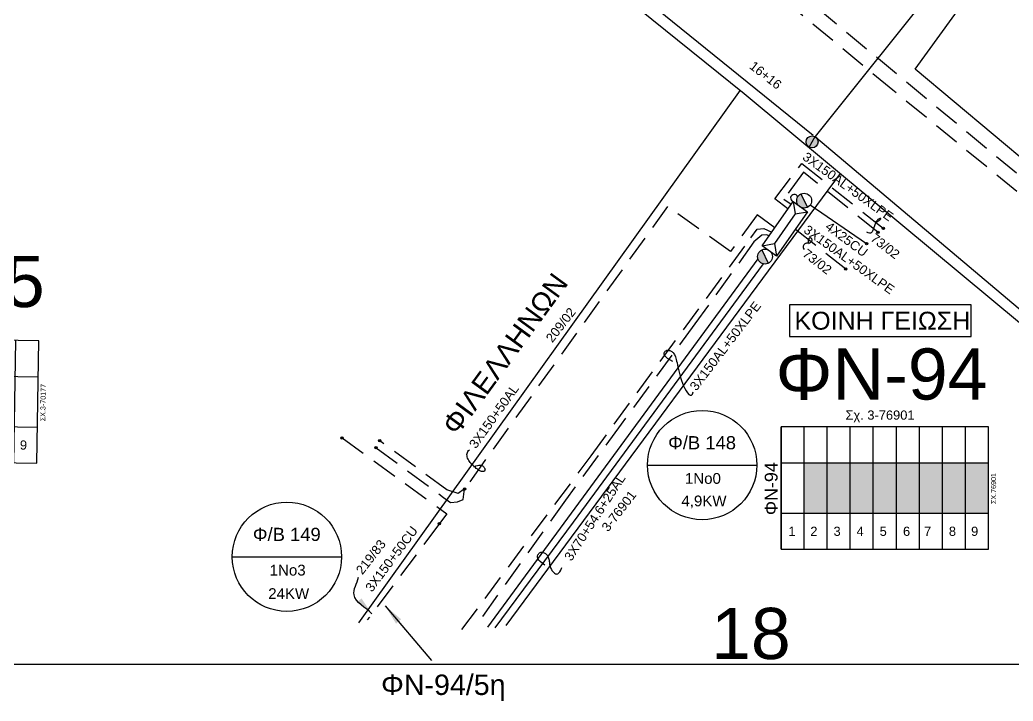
# Model space of a CAD drawing. Header units: millimetres. Extents: x 951 to 2109, y 727 to 2273.
# Drawn here: x 1769.6 to 1866.7, y 727.2 to 793.8 of the extents above; entities that cross this region are included whole.
import ezdxf
from ezdxf.enums import TextEntityAlignment as Align

# ---------------------------------------------------------------- set-up
doc = ezdxf.new("R2010")
doc.units = ezdxf.units.MM
doc.linetypes.add('DASHED', pattern=[19.05, 12.7, -6.35])
for name, color, linetype in [('Άγνωστα', 7, 'Continuous'), ('Ασφαλειοκιβώτια Χ.Τ 9 αναχωρήσεων', 7, 'Continuous'), ('Επιγραφές - Σχήματα', 7, 'Continuous'), ('Καλώδια ΧΤ   3x150+50AL', 7, 'DASHED'), ('Καλώδια ΧΤ   3x150+50CU', 7, 'DASHED'), ('Καλώδια ΧΤ   3x150AL+50XLPE', 7, 'DASHED'), ('Καλώδια ΧΤ   4x25CU', 7, 'DASHED'), ('Στύλος Ξύλινος', 7, 'Continuous'), ('Στύλος Ξύλινος @ 1', 7, 'Continuous'), ('Συνδέσεις', 7, 'Continuous'), ('Συνεστραμμένα ΧΤ   3x70+54.6+25 AL', 7, 'SYN_LINE'), ('Υποσταθμός εναέριος 2 στύλων', 7, 'Continuous'), ('Υποσταθμός πόλεως', 7, 'Continuous'), ('Υπόβαθρο ΔΕΗ', 7, 'Continuous'), ('Υπόγεια Καλώδια Δικτύου ΧΤ   .15', 7, 'DASHED')]:
    doc.layers.add(name, color=color, linetype=linetype)
doc.styles.add('ar', font='arial.ttf')
doc.styles.get("Standard").update_dxf_attribs({"font": 'arial.ttf'})
doc.linetypes.add('SYN_LINE', pattern='A,0.5,-0.0001,["/\\/\\/\\/",Standard,S=0.1,R=0,X=0,Y=-0.05],-0.25', length=0.7501)
doc.dimstyles.new('ISO-25', dxfattribs={"dimtxt": 2.5, "dimasz": 2.5, "dimexe": 1.25, "dimexo": 0.625, "dimtad": 1, "dimtxsty": 'Standard', "dimcen": 2.5, "dimadec": 0, "dimazin": 0, "dimtfac": 1, "dimtmove": 0, "dimatfit": 3, "dimfxl": 1, "dimarcsym": 0})

# ---------------------------------------------------------------- blocks, each defined once
blk = doc.blocks.new('ΥΠΑΡΧΩΝ ΞΥΛΙΝΟΣ ΣΤΥΛΟΣ')
at = {"layer": 'Στύλος Ξύλινος'}
h = blk.add_hatch(color=7, dxfattribs=at)
h.paths.add_polyline_path([(-2.62, 0, 0.270008), (-1.29, -2.28), (1.3, 2.27, 0.576266)])
h.paths.add_polyline_path([(-1.29, -2.28, 0.574793), (2.62, 0, 0.268822), (1.3, 2.27)])
at = {"layer": 'Στύλος Ξύλινος', "color": 7}
blk.add_line((-1.29, -2.28), (1.3, 2.27), dxfattribs=at)
blk.add_circle((0, 0), 2.62, dxfattribs=at)
at = {"layer": 'Στύλος Ξύλινος', "flags": 4}
for tag, p in [('ΑΡΙΘΜΟΣ', (-4.91, 8.6)), ('ΤΥΠΟΣ', (-4.85, 3.39))]:
    blk.add_attdef(tag, p, '', height=4, dxfattribs=at)
blk = doc.blocks.new('ΥΠΟΣΤΑΘΜΟΣ ΕΝΑΕΡΙΟΣ ΕΠΙ 2 ΣΤΥΛΩΝ')
at = {"layer": 'Υποσταθμός εναέριος 2 στύλων', "linetype": 'Continuous'}
for points in [[(-11.97, -2.11, 0.574793), (-8.45, -0.07, 0.268822), (-9.64, 1.98)], [(9.68, -2.15, 0.574793), (13.19, -0.1, 0.268822), (12.01, 1.95)]]:
    blk.add_hatch(color=256, dxfattribs=at).paths.add_polyline_path(points)
for p, q in [((-11.97, -2.11), (-9.64, 1.98)), ((9.68, -2.15), (12.01, 1.95))]:
    blk.add_line(p, q, dxfattribs=at)
for centre in [(-10.81, -0.07), (10.84, -0.1)]:
    blk.add_circle(centre, 2.36, dxfattribs=at)
at = {"layer": 'Υποσταθμός πόλεως', "linetype": 'Continuous', "ltscale": 40}
blk.add_lwpolyline([(-8.57, 2.82), (8.57, 2.82), (8.57, -2.82), (-8.57, -2.82)], close=True, dxfattribs=at)
for points in [[(-5.75, 0), (-8.57, 2.82)], [(-8.57, -2.82), (-5.75, 0)], [(-5.75, 0), (5.75, 0)], [(5.75, 0), (8.57, 2.82)], [(8.57, -2.82), (5.75, 0)]]:
    blk.add_lwpolyline(points, dxfattribs=at)
at = {"layer": 'Υποσταθμός εναέριος 2 στύλων', "ltscale": 40, "flags": 1}
for tag, p in [('ΜΕΤΑΣΧΗΜΑΤΙΣΜΟΣ', (14.09, 2.51)), ('ΙΣΧΥΣ', (14.07, -0.28)), ('ΑΡΙΘΜΟΣ', (14.19, -3))]:
    blk.add_attdef(tag, p, '', height=1.8, dxfattribs=at)
blk = doc.blocks.new('ΑΣΦΑΛΕΙΟΚΙΒΩΤΙΟ ΥΠΟΣΤΑΘΜΟΥ 9 ΑΝΑΧΩΡΗΣΕΩΝ')
at = {"layer": 'Ασφαλειοκιβώτια Χ.Τ 9 αναχωρήσεων', "ltscale": 40}
for p, q in [((-23.8, 40.36), (24.02, 40.36)), ((-9.72, 40.36), (-9.72, -40.64)), ((9.94, 40.36), (9.94, -40.64)), ((-23.8, 31.36), (24.02, 31.36)), ((-23.8, 22.36), (24.02, 22.36)), ((-23.8, 13.36), (24.02, 13.36)), ((-23.8, 4.36), (24.02, 4.36)), ((-23.8, -4.64), (24.02, -4.64)), ((-23.8, -13.64), (24.02, -13.64)), ((-23.8, -22.64), (24.02, -22.64)), ((-23.8, -31.64), (24.02, -31.64))]:
    blk.add_line(p, q, dxfattribs=at)
at = {"layer": 'Ασφαλειοκιβώτια Χ.Τ 9 αναχωρήσεων'}
blk.add_lwpolyline([(-23.8, -40.64), (24.02, -40.64), (24.02, 40.36), (-23.8, 40.36)], close=True, dxfattribs=at)
for s, p in [('1', (-18.61, 37.57)), ('2', (-18.61, 29)), ('3', (-18.61, 19.93)), ('4', (-18.61, 10.91)), ('5', (-18.61, 1.89)), ('6', (-18.61, -7.24)), ('7', (-18.61, -15.48)), ('8', (-18.61, -25.17)), ('9', (-18.61, -33.86))]:
    blk.add_text(s, height=3.6, rotation=270, dxfattribs=at).set_placement(p)
at = {"layer": 'Ασφαλειοκιβώτια Χ.Τ 9 αναχωρήσεων', "ltscale": 40}
for tag, height, p in [('ΟΝΟΜΑ', 5, (-0.16, 44.31)), ('ΚΕΙΜΕΝΟ 1', 2, (17.06, 35.59)), ('ΚΕΙΜΕΝΟ 2', 2, (17.06, 26.88)), ('ΚΕΙΜΕΝΟ 3', 2, (17.06, 17.69)), ('ΚΕΙΜΕΝΟ 4', 2, (17.06, 8.71)), ('ΚΕΙΜΕΝΟ 5', 2, (17.06, -0.13)), ('ΚΕΙΜΕΝΟ 6', 2, (17.06, -9.05)), ('ΚΕΙΜΕΝΟ 7', 2, (17.06, -18.13)), ('ΚΕΙΜΕΝΟ 8', 2, (17.06, -26.85)), ('ΚΕΙΜΕΝΟ 9', 2, (17.06, -35.99)), ('ΣΧ', 2, (-0.1, -42.64))]:
    blk.add_attdef(tag, text='', height=height, dxfattribs=at).set_placement(p, align=Align.MIDDLE_CENTER)
blk = doc.blocks.new('_ΣΥΝΔΕΣΗ')
at = {"layer": 'Συνδέσεις', "linetype": 'SYN_LINE', "ltscale": 40}
blk.add_hatch(color=256, dxfattribs=at).paths.add_polyline_path([(0.5, -0.01, 1), (-0.5, -0.01, 1)])
at = {"layer": 'Συνδέσεις'}
blk.add_circle((0, -0.01), 0.5, dxfattribs=at)

msp = doc.modelspace()

# ---------------------------------------------------------------- hatches: boundary and pattern name
at = {"layer": 'Ασφαλειοκιβώτια Χ.Τ 9 αναχωρήσεων'}
h = msp.add_hatch(color=27, dxfattribs=at)
h.dxf.hatch_style = 1
h.paths.add_polyline_path([(1848.498, 750.466), (1846.248, 750.466), (1846.248, 745.552), (1848.498, 745.552)])
h = msp.add_hatch(color=6, dxfattribs=at)
h.dxf.hatch_style = 1
h.paths.add_polyline_path([(1850.748, 750.466), (1848.498, 750.466), (1848.498, 745.552), (1850.748, 745.552)])
h = msp.add_hatch(color=85, dxfattribs=at)
h.dxf.hatch_style = 1
h.paths.add_polyline_path([(1852.998, 750.466), (1850.748, 750.466), (1850.748, 745.552), (1852.998, 745.552)])
h = msp.add_hatch(color=151, dxfattribs=at)
h.dxf.hatch_style = 1
h.paths.add_polyline_path([(1852.998, 745.552), (1855.248, 745.552), (1855.248, 750.466), (1852.998, 750.466)])
h = msp.add_hatch(color=173, dxfattribs=at)
h.dxf.hatch_style = 1
h.paths.add_polyline_path([(1857.498, 750.466), (1855.248, 750.466), (1855.248, 745.552), (1857.498, 745.552)])
h = msp.add_hatch(color=2, dxfattribs=at)
h.dxf.hatch_style = 1
h.paths.add_polyline_path([(1859.748, 750.466), (1857.498, 750.466), (1857.498, 745.552), (1859.748, 745.552)])
h = msp.add_hatch(color=133, dxfattribs=at)
h.dxf.hatch_style = 1
h.paths.add_polyline_path([(1861.998, 750.466), (1859.748, 750.466), (1859.748, 745.552), (1861.998, 745.552)])
h = msp.add_hatch(color=1, dxfattribs=at)
h.dxf.hatch_style = 1
h.paths.add_polyline_path([(1864.248, 750.466), (1861.998, 750.466), (1861.998, 745.552), (1864.248, 745.552)])

# ---------------------------------------------------------------- linework, layer by layer
at = {"layer": 'Άγνωστα', "color": 0, "ltscale": 0.2}
for points in [[(1885.2, 829.75), (1847.3, 782.359)], [(1810.093, 812.465), (1847.128, 782.508)], [(1847.305, 782.364), (1847.378, 782.306), (1870.914, 762.457)]]:
    msp.add_lwpolyline(points, dxfattribs=at)
at = {"layer": 'Άγνωστα', "color": 151, "linetype": 'DASHED', "ltscale": 0.2}
msp.add_lwpolyline([(1801.08, 752.907), (1811.311, 745.494), (1810.59, 744.534)], dxfattribs=at)
at = {"layer": 'Άγνωστα', "color": 2, "linetype": 'DASHED', "ltscale": 0.2}
for points in [[(1813.055, 747.913), (1812.428, 747.487), (1811.322, 747.833), (1804.763, 752.629)], [(1804.4, 751.947), (1810.989, 747.095), (1811.674, 746.591), (1812.366, 746.654), (1812.901, 746.885), (1813.055, 747.913)]]:
    msp.add_lwpolyline(points, dxfattribs=at)
at = {"layer": 'Επιγραφές - Σχήματα'}
msp.add_lwpolyline([(951.117, 1235.249), (1948.962, 1235.249), (1948.962, 730.759), (951.117, 730.759)], close=True, dxfattribs=at)
for points in [[(1853.236, 773.975), (1853.473, 774.117), (1853.628, 774.223), (1853.713, 774.296), (1853.741, 774.341), (1853.727, 774.362), (1853.682, 774.364), (1853.62, 774.351), (1853.555, 774.327), (1853.495, 774.297), (1853.443, 774.26), (1853.398, 774.217), (1853.358, 774.167), (1853.321, 774.111), (1853.287, 774.049), (1853.253, 773.98), (1853.22, 773.905), (1853.185, 773.824), (1853.149, 773.737), (1853.113, 773.648), (1853.077, 773.556), (1853.041, 773.464), (1853.005, 773.373), (1852.972, 773.286), (1852.94, 773.202), (1852.909, 773.125), (1852.876, 773.057), (1852.835, 773.001), (1852.783, 772.96), (1852.713, 772.937), (1852.621, 772.935), (1852.503, 772.957), (1852.354, 773.007)], [(1846.664, 771.917), (1846.776, 771.964), (1846.864, 772.016), (1846.928, 772.071), (1846.972, 772.127), (1846.999, 772.184), (1847.01, 772.238), (1847.009, 772.288), (1846.998, 772.334), (1846.979, 772.372), (1846.953, 772.404), (1846.924, 772.429), (1846.89, 772.447), (1846.855, 772.458), (1846.82, 772.461), (1846.785, 772.457), (1846.754, 772.446), (1846.725, 772.427), (1846.701, 772.402), (1846.68, 772.372), (1846.662, 772.337), (1846.648, 772.3), (1846.637, 772.261), (1846.63, 772.222), (1846.625, 772.183), (1846.624, 772.146), (1846.624, 772.111), (1846.624, 772.079), (1846.625, 772.05), (1846.623, 772.024), (1846.619, 772.001), (1846.612, 771.983), (1846.599, 771.97), (1846.58, 771.961), (1846.556, 771.955), (1846.527, 771.95), (1846.492, 771.945), (1846.454, 771.936), (1846.412, 771.923), (1846.366, 771.903), (1846.317, 771.875), (1846.267, 771.837), (1846.218, 771.789), (1846.177, 771.732), (1846.146, 771.666), (1846.132, 771.593), (1846.138, 771.513), (1846.169, 771.427), (1846.229, 771.335)], [(1833.392, 760.369), (1833.098, 760.535), (1832.878, 760.686), (1832.723, 760.822), (1832.623, 760.945), (1832.569, 761.053), (1832.552, 761.149), (1832.561, 761.231), (1832.588, 761.3), (1832.624, 761.357), (1832.667, 761.402), (1832.717, 761.436), (1832.772, 761.46), (1832.831, 761.474), (1832.894, 761.478), (1832.96, 761.475), (1833.027, 761.464), (1833.095, 761.446), (1833.163, 761.421), (1833.23, 761.389), (1833.296, 761.349), (1833.36, 761.301), (1833.42, 761.246), (1833.477, 761.182), (1833.528, 761.11), (1833.575, 761.029), (1833.618, 760.937), (1833.657, 760.833), (1833.695, 760.714), (1833.732, 760.579), (1833.77, 760.426), (1833.811, 760.252), (1833.854, 760.056), (1833.902, 759.838), (1833.956, 759.599), (1834.016, 759.345), (1834.084, 759.08), (1834.161, 758.807), (1834.249, 758.532), (1834.347, 758.259), (1834.458, 757.991), (1834.581, 757.735), (1834.712, 757.503), (1834.846, 757.309), (1834.979, 757.167), (1835.104, 757.091), (1835.217, 757.096), (1835.313, 757.194), (1835.386, 757.399)], [(1813.968, 750.095), (1814.153, 750.173), (1814.311, 750.223), (1814.446, 750.249), (1814.56, 750.254), (1814.656, 750.243), (1814.736, 750.218), (1814.802, 750.184), (1814.859, 750.144), (1814.906, 750.101), (1814.946, 750.056), (1814.979, 750.01), (1815.005, 749.965), (1815.024, 749.92), (1815.037, 749.877), (1815.044, 749.836), (1815.046, 749.799), (1815.042, 749.765), (1815.034, 749.735), (1815.021, 749.709), (1815.004, 749.686), (1814.983, 749.667), (1814.958, 749.651), (1814.931, 749.638), (1814.9, 749.628), (1814.867, 749.62), (1814.83, 749.616), (1814.791, 749.616), (1814.749, 749.62), (1814.703, 749.63), (1814.653, 749.644), (1814.599, 749.665), (1814.542, 749.693), (1814.479, 749.727), (1814.413, 749.769), (1814.343, 749.817), (1814.27, 749.871), (1814.193, 749.932), (1814.113, 749.998), (1814.031, 750.07), (1813.946, 750.147), (1813.86, 750.229), (1813.773, 750.316), (1813.688, 750.407), (1813.606, 750.503), (1813.529, 750.603), (1813.46, 750.707), (1813.399, 750.815), (1813.349, 750.928), (1813.312, 751.043), (1813.289, 751.159), (1813.281, 751.274), (1813.291, 751.384), (1813.32, 751.488), (1813.37, 751.582), (1813.442, 751.664), (1813.538, 751.731)], [(1820.881, 740.477), (1820.619, 740.646), (1820.427, 740.809), (1820.297, 740.962), (1820.219, 741.106), (1820.184, 741.239), (1820.185, 741.357), (1820.212, 741.461), (1820.257, 741.548), (1820.312, 741.617), (1820.374, 741.668), (1820.442, 741.703), (1820.515, 741.723), (1820.59, 741.73), (1820.667, 741.723), (1820.744, 741.705), (1820.82, 741.677), (1820.893, 741.64), (1820.962, 741.593), (1821.026, 741.539), (1821.086, 741.477), (1821.14, 741.407), (1821.188, 741.331), (1821.229, 741.248), (1821.262, 741.159), (1821.287, 741.064), (1821.307, 740.965), (1821.322, 740.863), (1821.335, 740.758), (1821.348, 740.652), (1821.363, 740.545), (1821.383, 740.44), (1821.409, 740.335), (1821.443, 740.234), (1821.484, 740.136), (1821.533, 740.042), (1821.587, 739.954), (1821.647, 739.873), (1821.711, 739.799), (1821.778, 739.733), (1821.849, 739.677), (1821.922, 739.631), (1821.997, 739.604), (1822.077, 739.601), (1822.161, 739.631), (1822.251, 739.702), (1822.346, 739.819), (1822.45, 739.992), (1822.561, 740.228)]]:
    msp.add_lwpolyline(points, dxfattribs=at)
at = {"layer": 'Επιγραφές - Σχήματα', "color": 190, "ltscale": 0.2}
msp.add_lwpolyline([(1844.812, 762.827), (1862.569, 762.827), (1862.569, 765.914), (1844.812, 765.914)], close=True, dxfattribs=at)
at = {"layer": 'Επιγραφές - Σχήματα', "color": 202}
for points in [[(1830.927, 750.253), (1841.611, 750.253)], [(1790.34, 741.288), (1801.024, 741.288)]]:
    msp.add_lwpolyline(points, dxfattribs=at)
for centre in [(1836.269, 750.253), (1795.682, 741.288)]:
    msp.add_circle(centre, 5.342, dxfattribs=at)
at = {"layer": 'Καλώδια ΧΤ   3x150+50AL', "color": 2, "ltscale": 0.2}
msp.add_lwpolyline([(1843.359, 773.454), (1841.633, 774.713), (1839.044, 771.126), (1832.89, 775.526), (1815.03, 750.697), (1813.055, 747.913)], dxfattribs=at)
at = {"layer": 'Καλώδια ΧΤ   3x150+50AL', "color": 151, "ltscale": 0.2}
msp.add_lwpolyline([(1810.59, 744.534), (1803.543, 735.119)], dxfattribs=at)
at = {"layer": 'Καλώδια ΧΤ   3x150AL+50XLPE', "color": 1, "ltscale": 0.2}
for points in [[(1844.655, 775.312), (1843.38, 776.279), (1846.006, 779.739), (1853.976, 773.385)], [(1853.457, 773.004), (1846.176, 778.884), (1844.249, 776.239), (1844.957, 775.745)]]:
    msp.add_lwpolyline(points, dxfattribs=at)
at = {"layer": 'Καλώδια ΧΤ   3x150AL+50XLPE', "color": 85, "ltscale": 0.2}
msp.add_lwpolyline([(1812.783, 734.16), (1825.422, 751.169), (1841.029, 772.47), (1841.652, 773.32), (1842.299, 773.379), (1843.066, 773.034)], dxfattribs=at)
at = {"layer": 'Καλώδια ΧΤ   3x150AL+50XLPE', "color": 151, "ltscale": 0.2}
msp.add_lwpolyline([(1842.81, 772.667), (1842.556, 772.768), (1842.087, 772.719), (1841.326, 772.065), (1835.567, 764.053), (1828.357, 754.263), (1822.921, 746.827), (1814.462, 734.991)], dxfattribs=at)
at = {"layer": 'Καλώδια ΧΤ   3x150AL+50XLPE', "color": 173, "ltscale": 0.2}
msp.add_lwpolyline([(1845.379, 773.315), (1850.305, 769.426)], dxfattribs=at)
at = {"layer": 'Καλώδια ΧΤ   4x25CU', "color": 133, "linetype": 'SYN_LINE', "ltscale": 15}
msp.add_lwpolyline([(1846.834, 775.685), (1852.338, 771.908)], dxfattribs=at)
msp.add_arc((1845.275, 776.359), 0.362, 18.99686, 249.52889, dxfattribs=at)
at = {"layer": 'Συνεστραμμένα ΧΤ   3x70+54.6+25 AL', "color": 27, "ltscale": 20}
msp.add_lwpolyline([(1841.722, 770.406), (1815.291, 734.411)], dxfattribs=at)
at = {"layer": 'Συνεστραμμένα ΧΤ   3x70+54.6+25 AL', "color": 6, "ltscale": 20}
msp.add_lwpolyline([(1842.218, 769.933), (1823.656, 744.654), (1816.015, 734.352)], dxfattribs=at)
at = {"layer": 'Υπόβαθρο ΔΕΗ', "ltscale": 0.2}
for points in [[(1712.258, 734.176), (1728.968, 761.423), (1738.344, 776.835), (1745.605, 792.307), (1751.146, 804.115), (1757.135, 816.878), (1761.326, 827.827), (1765.714, 839.9), (1773.138, 842.448), (1810.654, 811.031), (1826.161, 798.046), (1840.366, 786.587), (1852.978, 776.085), (1870.172, 761.766), (1887.395, 747.423), (1900.047, 736.887), (1898.289, 734.775)], [(1839.99, 786.891), (1802.687, 734.839)], [(1849.756, 778.767), (1817.067, 734.556)]]:
    msp.add_lwpolyline(points, dxfattribs=at)
msp.add_lwpolyline([(1857.096, 788.974), (1878.538, 818.537, -0.570677), (1879.917, 818.407), (1890.736, 809.156, -0.449274), (1890.751, 808.314), (1871.093, 779.218, -0.384127), (1868.535, 779.374), (1857.096, 788.974)], format="xyb", dxfattribs=at)
at = {"layer": 'Υπόγεια Καλώδια Δικτύου ΧΤ   .15', "color": 85, "ltscale": 0.2}
msp.add_lwpolyline([(1899.987, 734.869), (1906.798, 742.89), (1906.775, 744.139), (1906.481, 744.486), (1899.485, 750.47), (1854.921, 786.891), (1827.634, 809.457), (1815.769, 819.847), (1805.082, 829.553), (1810.579, 835.883), (1811.871, 834.62)], dxfattribs=at)
at = {"layer": 'Υπόγεια Καλώδια Δικτύου ΧΤ   .15', "color": 6, "ltscale": 0.2}
msp.add_lwpolyline([(1811.394, 834.047), (1810.5, 834.713), (1806.128, 829.52), (1810.542, 825.509), (1818.176, 819.185), (1847.428, 795.013), (1871.228, 775.297), (1872.662, 774.039)], dxfattribs=at)

# ---------------------------------------------------------------- block references
at = {"layer": 'Ασφαλειοκιβώτια Χ.Τ 9 αναχωρήσεων'}
for p, xscale, yscale, zscale, rotation, values in [((1761.187, 756.55), 0.2500000000000078, 0.2500000000000078, 0.2500000000000078, 89.11902905782358, {'ΟΝΟΜΑ': 'ΦN-85', 'ΣΧ': 'ΣX.3-70177'}), ((1854.089, 747.981), 0.25, 0.25, 0.25, 90, {'ΟΝΟΜΑ': 'ΦN-94', 'ΣΧ': 'ΣX.76901'})]:
    msp.add_blockref('ΑΣΦΑΛΕΙΟΚΙΒΩΤΙΟ ΥΠΟΣΤΑΘΜΟΥ 9 ΑΝΑΧΩΡΗΣΕΩΝ', p, dxfattribs=dict(at, xscale=xscale, yscale=yscale, zscale=zscale, rotation=rotation)).add_auto_attribs(values)
at = {"layer": 'Στύλος Ξύλινος @ 1', "ltscale": 40, "xscale": 0.2249999999999091, "yscale": 0.2249999999999091, "zscale": 0.2249999999999091}
msp.add_blockref('ΥΠΑΡΧΩΝ ΞΥΛΙΝΟΣ ΣΤΥΛΟΣ', (1847.008, 781.848), dxfattribs=at)
at = {"layer": 'Συνδέσεις', "xscale": 0.2249999999999091, "yscale": 0.2249999999999091, "zscale": 0.2249999999999091}
for p in [(1853.458, 773.007), (1853.977, 773.388), (1852.339, 771.911), (1850.306, 769.428), (1801.081, 752.91), (1804.763, 752.631), (1804.401, 751.949), (1813.055, 747.916), (1810.591, 744.537)]:
    msp.add_blockref('_ΣΥΝΔΕΣΗ', p, dxfattribs=at)
at = {"layer": 'Υποσταθμός εναέριος 2 στύλων', "xscale": 0.30834375, "yscale": 0.30834375, "zscale": 0.30834375, "rotation": 235.0985548035753}
msp.add_blockref('ΥΠΟΣΤΑΘΜΟΣ ΕΝΑΕΡΙΟΣ ΕΠΙ 2 ΣΤΥΛΩΝ', (1844.349, 773.356), dxfattribs=at)

# ---------------------------------------------------------------- texts
at = {"layer": 'Επιγραφές - Σχήματα', "color": 1, "style": 'ar'}
for s, height, p in [('Φ/Β 148', 1.287, (1836.26, 752.463)), ('1No0', 1.053, (1836.343, 748.944)), ('4,9KW', 1.053, (1836.446, 746.658)), ('Φ/Β 149', 1.287, (1795.673, 743.499)), ('1No3', 1.053, (1795.756, 739.98)), ('24KW', 1.053, (1795.859, 737.693))]:
    msp.add_text(s, height=height, dxfattribs=at).set_placement(p, align=Align.MIDDLE)
at = {"layer": 'Επιγραφές - Σχήματα', "char_height": 0.9, "attachment_point": 1}
for s, insert, rotation in [('16+16', (1841.363, 789.81), 321.95505), ('73/02', (1853.196, 772.975), 322.23386), ('73/02', (1846.549, 771.46), 322.23386), ('209/02', (1820.916, 762.708), 52.23386), ('3-76901', (1826.36, 744.213), 52.23386), ('219/83', (1802.352, 740.025), 52.23386)]:
    msp.add_mtext_dynamic_manual_height_columns(s, width=3.10408, gutter_width=12.5, heights=[1.708], dxfattribs=dict(at, insert=insert, rotation=rotation))
at = {"layer": 'Επιγραφές - Σχήματα', "color": 7, "width": 84.18588, "attachment_point": 1}
for s, insert, char_height in [('ΦΝ-85', (1751.294, 770.699), 5), ('ΦΝ-94', (1843.436, 761.656), 5), ('ΦΝ-94/5η', (1804.885, 729.773), 2)]:
    msp.add_mtext(s, dxfattribs=dict(at, insert=insert, char_height=char_height))
at = {"layer": 'Επιγραφές - Σχήματα', "color": 7, "insert": (1810.688, 754.199), "char_height": 2, "width": 84.18588, "attachment_point": 1, "rotation": 53.86125}
msp.add_mtext('ΦΙΛΕΛΛΗΝΩΝ', dxfattribs=at)
at = {"layer": 'Επιγραφές - Σχήματα', "color": 190, "insert": (1845.289, 765.241), "char_height": 1.75, "width": 17.56555, "attachment_point": 1}
msp.add_mtext('KOINH ΓΕΙΩΣΗ', dxfattribs=at)
at = {"layer": 'Επιγραφές - Σχήματα', "insert": (1850.277, 755.589), "char_height": 0.9, "attachment_point": 1}
msp.add_mtext_dynamic_manual_height_columns('Σχ. 3-76901', width=14.06738, gutter_width=12.5, heights=[1.708], dxfattribs=at)
at = {"layer": 'Επιγραφές - Σχήματα', "ltscale": 0.2, "insert": (1837.153, 736.289), "char_height": 5, "width": 18.107, "attachment_point": 1}
msp.add_mtext('18', dxfattribs=at)
at = {"layer": 'Καλώδια ΧΤ   3x150+50AL', "color": 7, "insert": (1813.42, 752.313), "char_height": 0.9, "width": 84.18588, "attachment_point": 1, "rotation": 54.37253}
msp.add_mtext('3X150+50AL', dxfattribs=at)
at = {"layer": 'Καλώδια ΧΤ   3x150+50CU', "color": 7, "insert": (1803.274, 738.308), "char_height": 0.9, "width": 84.18588, "attachment_point": 1, "rotation": 53.18593}
msp.add_mtext('3X150+50CU', dxfattribs=at)
at = {"layer": 'Καλώδια ΧΤ   3x150AL+50XLPE', "color": 7, "char_height": 0.9, "width": 13.92422, "attachment_point": 5}
for insert, rotation in [((1850.524, 777.47), 324.21648), ((1850.637, 770.339), 324.21648), ((1838.536, 761.886), 52.6097)]:
    msp.add_mtext('3X150AL+50XLPE', dxfattribs=dict(at, insert=insert, rotation=rotation))
at = {"layer": 'Καλώδια ΧΤ   4x25CU', "color": 7, "insert": (1848.757, 774.114), "char_height": 0.9, "width": 84.18588, "attachment_point": 1, "rotation": 323.14449}
msp.add_mtext('4X25CU', dxfattribs=at)
at = {"layer": 'Συνεστραμμένα ΧΤ   3x70+54.6+25 AL', "color": 7, "insert": (1822.728, 741.282), "char_height": 0.9, "width": 84.18588, "attachment_point": 1, "rotation": 56.93046}
msp.add_mtext('3X70+54.6+25AL', dxfattribs=at)

# ---------------------------------------------------------------- leaders
at = {"layer": 'Επιγραφές - Σχήματα', "path_type": 1}
msp.add_leader([(1803.987, 735.712), (1802.245, 737.554), (1802.673, 739.285)], dimstyle='ISO-25', override={"dimasz": 1.8, "dimgap": 0.625, "dimtad": 0}, dxfattribs=at)
at = {"layer": 'Επιγραφές - Σχήματα', "ltscale": 40}
msp.add_leader([(1805.301, 736.484), (1809.824, 731.161)], dimstyle='ISO-25', override={"dimasz": 2, "dimtad": 0}, dxfattribs=at)

doc.saveas('drawing.dxf')
